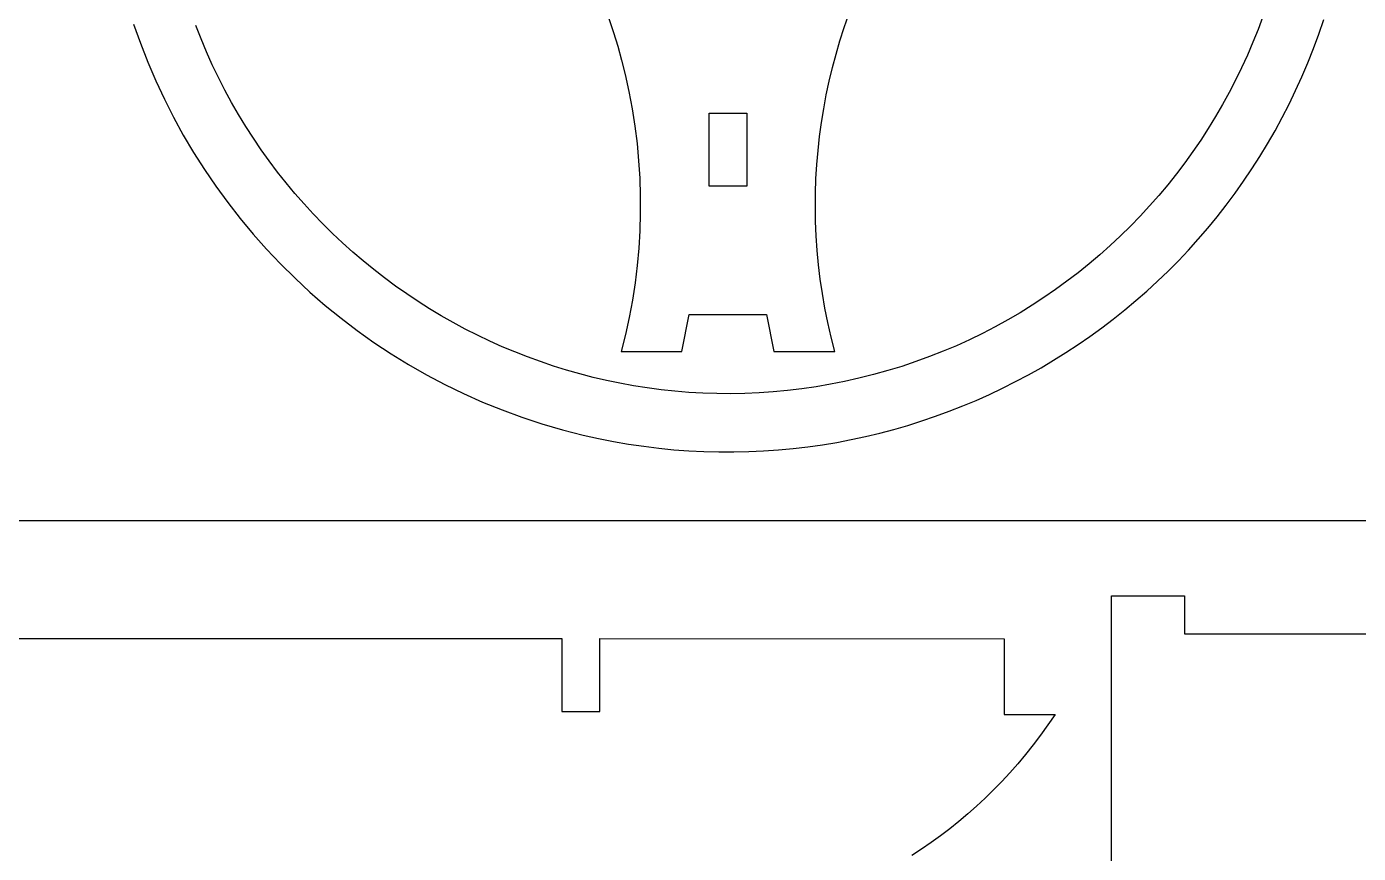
# Model space of a CAD drawing. Extents: x 443 to 1024, y 36 to 674.
# Drawn here: x 534.7 to 626, y 452.8 to 509.5 of the extents above; entities that cross this region are included whole.
import ezdxf

# ---------------------------------------------------------------- set-up
doc = ezdxf.new("R2010")
doc.units = 0
doc.layers.get('0').update_dxf_attribs({"linetype": 'CONTINUOUS'})

msp = doc.modelspace()

# ---------------------------------------------------------------- linework, layer by layer
at = {"color": 4}
for p, q in [((574.594658, 510.002081), (574.907612, 509.063159)), ((590.7343, 509.402434), (591.046456, 510.304963)), ((619.462012, 510.16206), (619.12819, 509.268137)), ((623.286341, 508.941025), (623.62643, 509.942421)), ((541.98561, 509.626608), (542.452783, 508.310845)), ((546.612373, 508.624952), (546.255605, 509.538533)), ((574.907612, 509.063159), (575.198101, 508.11191)), ((590.444047, 508.491695), (590.7343, 509.402434)), ((619.12819, 509.268137), (618.772942, 508.383218)), ((622.923625, 507.952961), (623.286341, 508.941025)), ((542.452783, 508.310845), (542.961572, 507.012996)), ((546.99049, 507.724384), (546.612373, 508.624952)), ((575.198101, 508.11191), (575.465753, 507.148563)), ((590.175934, 507.573141), (590.444047, 508.491695)), ((618.772942, 508.383218), (618.396504, 507.507697)), ((622.538656, 506.978444), (622.923625, 507.952961)), ((547.389584, 506.837059), (546.99049, 507.724384)), ((575.465753, 507.148563), (575.710197, 506.173347)), ((589.9302, 506.647168), (590.175934, 507.573141)), ((618.396504, 507.507697), (617.999115, 506.641971)), ((542.961572, 507.012996), (543.511315, 505.734013)), ((547.809284, 505.963205), (547.389584, 506.837059)), ((575.710197, 506.173347), (575.968259, 505.003706)), ((589.707081, 505.714174), (589.9302, 506.647168)), ((617.999115, 506.641971), (617.581011, 505.786437)), ((622.131808, 506.017691), (622.538656, 506.978444)), ((543.511315, 505.734013), (544.101346, 504.474848)), ((548.249217, 505.103051), (547.809284, 505.963205)), ((589.506817, 504.774554), (589.707081, 505.714174)), ((617.581011, 505.786437), (617.142432, 504.94149)), ((621.703453, 505.070915), (622.131808, 506.017691)), ((544.101346, 504.474848), (544.731001, 503.236453)), ((548.709012, 504.256826), (548.249217, 505.103051)), ((575.968259, 505.003706), (576.18966, 503.826037)), ((589.329644, 503.828705), (589.506817, 504.774554)), ((617.142432, 504.94149), (616.683613, 504.107528)), ((621.253965, 504.138333), (621.703453, 505.070915)), ((549.188297, 503.424759), (548.709012, 504.256826)), ((549.686701, 502.607077), (549.188297, 503.424759)), ((576.18966, 503.826037), (576.374401, 502.641562)), ((589.1758, 502.877022), (589.329644, 503.828705)), ((616.683613, 504.107528), (616.204795, 503.284945)), ((620.783716, 503.220161), (621.253965, 504.138333)), ((544.731001, 503.236453), (545.399616, 502.019782)), ((550.20385, 501.804011), (549.686701, 502.607077)), ((576.374401, 502.641562), (576.522485, 501.451502)), ((589.045524, 501.919902), (589.1758, 502.877022)), ((615.706213, 502.474139), (615.188106, 501.675505)), ((616.204795, 503.284945), (615.706213, 502.474139)), ((620.293081, 502.316613), (620.783716, 503.220161)), ((545.399616, 502.019782), (546.106526, 500.825786)), ((550.739374, 501.01579), (550.20385, 501.804011)), ((588.939052, 500.957741), (589.045524, 501.919902)), ((615.188106, 501.675505), (614.650712, 500.889439)), ((619.782432, 501.427906), (620.293081, 502.316613)), ((546.106526, 500.825786), (546.851067, 499.655417)), ((551.292901, 500.24264), (550.739374, 501.01579)), ((576.522485, 501.451502), (576.633911, 500.257079)), ((588.856622, 499.990935), (588.939052, 500.957741)), ((614.650712, 500.889439), (614.094268, 500.116339)), ((619.252143, 500.554254), (619.782432, 501.427906)), ((551.864058, 499.484793), (551.292901, 500.24264)), ((576.633911, 500.257079), (576.708684, 499.059517)), ((588.798474, 499.01988), (588.856622, 499.990935)), ((614.094268, 500.116339), (613.519012, 499.3566)), ((618.702586, 499.695873), (619.252143, 500.554254)), ((546.851067, 499.655417), (547.632573, 498.509629)), ((552.452474, 498.742476), (551.864058, 499.484793)), ((576.708684, 499.059517), (576.746803, 497.860036)), ((588.764843, 498.044973), (588.798474, 499.01988)), ((613.519012, 499.3566), (612.925182, 498.610617)), ((617.547165, 498.025787), (618.134136, 498.852979)), ((618.134136, 498.852979), (618.702586, 499.695873)), ((547.632573, 498.509629), (548.450382, 497.389373)), ((553.057778, 498.015918), (552.452474, 498.742476)), ((553.679596, 497.305349), (553.057778, 498.015918)), ((588.755968, 497.06661), (588.764843, 498.044973)), ((612.313015, 497.878789), (611.68275, 497.16151)), ((612.925182, 498.610617), (612.313015, 497.878789)), ((616.942047, 497.214513), (617.547165, 498.025787)), ((548.450382, 497.389373), (549.303828, 496.295601)), ((554.317558, 496.610996), (553.679596, 497.305349)), ((576.746803, 497.860036), (576.748272, 496.659859)), ((588.772086, 496.085186), (588.755968, 497.06661)), ((611.68275, 497.16151), (611.034624, 496.459177)), ((616.319154, 496.419372), (616.942047, 497.214513)), ((549.303828, 496.295601), (550.192246, 495.229266)), ((554.971291, 495.933089), (554.317558, 496.610996)), ((576.748272, 496.659859), (576.713091, 495.460209)), ((588.813437, 495.101099), (588.772086, 496.085186)), ((611.034624, 496.459177), (610.368874, 495.772185)), ((615.678861, 495.640579), (616.319154, 496.419372)), ((550.192246, 495.229266), (551.114973, 494.191321)), ((555.640423, 495.271856), (554.971291, 495.933089)), ((556.324584, 494.627527), (555.640423, 495.271856)), ((576.713091, 495.460209), (576.641263, 494.262307)), ((610.368874, 495.772185), (609.685739, 495.100933)), ((615.021539, 494.87835), (615.678861, 495.640579)), ((557.0234, 494.00033), (556.324584, 494.627527)), ((576.641263, 494.262307), (576.53279, 493.067375)), ((588.880256, 494.114744), (588.813437, 495.101099)), ((608.985457, 494.445814), (608.268264, 493.807226)), ((609.685739, 495.100933), (608.985457, 494.445814)), ((614.347564, 494.132901), (615.021539, 494.87835)), ((551.114973, 494.191321), (552.071344, 493.182717)), ((557.736501, 493.390494), (557.0234, 494.00033)), ((558.463513, 492.798247), (557.736501, 493.390494)), ((588.972782, 493.126518), (588.880256, 494.114744)), ((608.268264, 493.807226), (607.534399, 493.185566)), ((612.951142, 492.693204), (613.657307, 493.404447)), ((613.657307, 493.404447), (614.347564, 494.132901)), ((552.071344, 493.182717), (553.060695, 492.204408)), ((559.204066, 492.22382), (558.463513, 492.798247)), ((576.53279, 493.067375), (576.387672, 491.876636)), ((589.091252, 492.136817), (588.972782, 493.126518)), ((606.7841, 492.581228), (606.017604, 491.994609)), ((607.534399, 493.185566), (606.7841, 492.581228)), ((612.229442, 491.999386), (612.951142, 492.693204)), ((553.060695, 492.204408), (554.08236, 491.257344)), ((559.957788, 491.667439), (559.204066, 492.22382)), ((560.724306, 491.129335), (559.957788, 491.667439)), ((576.387672, 491.876636), (576.205912, 490.691311)), ((589.235906, 491.146036), (589.091252, 492.136817)), ((606.017604, 491.994609), (605.235149, 491.426106)), ((611.492581, 491.32321), (612.229442, 491.999386)), ((554.08236, 491.257344), (555.135676, 490.342479)), ((561.503249, 490.609736), (560.724306, 491.129335)), ((562.294245, 490.10887), (561.503249, 490.609736)), ((576.205912, 490.691311), (575.987512, 489.512624)), ((589.406979, 490.154573), (589.235906, 491.146036)), ((604.436973, 490.876115), (603.623314, 490.345031)), ((605.235149, 491.426106), (604.436973, 490.876115)), ((609.974866, 490.024644), (610.740931, 490.664891)), ((610.740931, 490.664891), (611.492581, 491.32321)), ((555.135676, 490.342479), (556.219979, 489.460765)), ((563.096922, 489.626967), (562.294245, 490.10887)), ((579.603497, 487.180047), (580.109697, 489.709047)), ((580.109697, 489.709047), (585.412097, 489.709047)), ((585.412097, 489.709047), (585.918397, 487.180047)), ((589.60471, 489.162822), (589.406979, 490.154573)), ((602.794408, 489.833252), (601.950495, 489.341172)), ((603.623314, 490.345031), (602.794408, 489.833252)), ((609.19476, 489.402685), (609.974866, 490.024644)), ((556.219979, 489.460765), (557.334603, 488.613155)), ((563.910908, 489.164256), (563.096922, 489.626967)), ((564.735832, 488.720965), (563.910908, 489.164256)), ((575.987512, 489.512624), (575.732473, 488.341795)), ((589.829337, 488.171182), (589.60471, 489.162822)), ((601.091812, 488.86919), (600.218596, 488.4177)), ((601.950495, 489.341172), (601.091812, 488.86919)), ((607.593915, 488.214493), (608.400985, 488.79923)), ((608.400985, 488.79923), (609.19476, 489.402685)), ((557.334603, 488.613155), (558.478884, 487.8006)), ((565.571321, 488.297323), (564.735832, 488.720965)), ((566.417004, 487.893558), (565.571321, 488.297323)), ((567.272509, 487.509901), (566.417004, 487.893558)), ((575.732473, 488.341795), (575.440797, 487.180047)), ((590.081097, 487.180047), (589.829337, 488.171182)), ((599.331085, 487.987098), (598.429517, 487.577782)), ((600.218596, 488.4177), (599.331085, 487.987098)), ((606.773922, 487.648691), (607.593915, 488.214493)), ((558.478884, 487.8006), (559.652158, 487.024053)), ((559.652158, 487.024053), (560.85376, 486.284466)), ((568.137463, 487.146579), (567.272509, 487.509901)), ((569.011496, 486.803821), (568.137463, 487.146579)), ((575.440797, 487.180047), (579.603497, 487.180047)), ((585.918397, 487.180047), (590.081097, 487.180047)), ((597.514131, 487.190147), (596.585162, 486.82459)), ((598.429517, 487.577782), (597.514131, 487.190147)), ((605.096664, 486.574751), (605.941381, 487.102039)), ((605.941381, 487.102039), (606.773922, 487.648691)), ((560.85376, 486.284466), (562.083026, 485.582792)), ((569.894236, 486.481856), (569.011496, 486.803821)), ((570.785309, 486.180914), (569.894236, 486.481856)), ((571.684345, 485.901222), (570.785309, 486.180914)), ((594.687432, 486.161293), (593.719146, 485.864345)), ((595.64285, 486.481506), (594.687432, 486.161293)), ((596.585162, 486.82459), (595.64285, 486.481506)), ((603.372196, 485.579135), (604.240145, 486.067045)), ((604.240145, 486.067045), (605.096664, 486.574751)), ((562.083026, 485.582792), (563.339292, 484.919983)), ((572.590972, 485.643009), (571.684345, 485.901222)), ((573.504818, 485.406505), (572.590972, 485.643009)), ((574.425511, 485.191938), (573.504818, 485.406505)), ((575.35268, 484.999537), (574.425511, 485.191938)), ((590.764566, 485.122404), (589.784367, 484.929031)), ((591.74492, 485.341833), (590.764566, 485.122404)), ((592.738229, 485.59106), (591.74492, 485.341833)), ((593.719146, 485.864345), (592.738229, 485.59106)), ((601.603505, 484.663566), (602.493192, 485.111237)), ((602.493192, 485.111237), (603.372196, 485.579135)), ((563.339292, 484.919983), (564.621892, 484.296991)), ((564.621892, 484.296991), (565.930163, 483.714769)), ((576.285951, 484.829531), (575.35268, 484.999537)), ((577.224954, 484.682148), (576.285951, 484.829531)), ((578.169317, 484.557618), (577.224954, 484.682148)), ((579.118667, 484.456169), (578.169317, 484.557618)), ((580.072633, 484.37803), (579.118667, 484.456169)), ((581.030844, 484.32343), (580.072633, 484.37803)), ((581.992927, 484.292598), (581.030844, 484.32343)), ((582.95851, 484.285762), (581.992927, 484.292598)), ((583.927221, 484.303151), (582.95851, 484.285762)), ((584.89869, 484.344995), (583.927221, 484.303151)), ((585.872543, 484.411521), (584.89869, 484.344995)), ((586.848409, 484.502959), (585.872543, 484.411521)), ((587.825916, 484.619537), (586.848409, 484.502959)), ((588.804693, 484.761485), (587.825916, 484.619537)), ((589.784367, 484.929031), (588.804693, 484.761485)), ((599.793576, 483.829767), (600.703508, 484.236337)), ((600.703508, 484.236337), (601.603505, 484.663566)), ((565.930163, 483.714769), (567.26344, 483.174268)), ((597.945395, 483.079463), (598.87408, 483.44407)), ((598.87408, 483.44407), (599.793576, 483.829767)), ((567.26344, 483.174268), (568.621059, 482.676442)), ((568.621059, 482.676442), (570.002355, 482.222243)), ((595.107933, 482.11433), (596.061948, 482.414377)), ((596.061948, 482.414377), (597.007893, 482.73616)), ((597.007893, 482.73616), (597.945395, 483.079463)), ((570.002355, 482.222243), (571.406663, 481.812622)), ((571.406663, 481.812622), (572.83332, 481.448533)), ((572.83332, 481.448533), (573.870446, 481.21588)), ((592.201199, 481.346758), (593.177185, 481.580305)), ((593.177185, 481.580305), (594.146221, 481.836234)), ((594.146221, 481.836234), (595.107933, 482.11433)), ((573.870446, 481.21588), (574.907714, 481.009704)), ((574.907714, 481.009704), (575.944749, 480.829788)), ((575.944749, 480.829788), (576.981179, 480.675917)), ((576.981179, 480.675917), (578.016631, 480.547877)), ((578.016631, 480.547877), (579.050731, 480.44545)), ((586.22023, 480.427563), (587.23008, 480.522293)), ((587.23008, 480.522293), (588.235218, 480.640698)), ((588.235218, 480.640698), (589.235273, 480.782562)), ((589.235273, 480.782562), (590.22987, 480.947671)), ((590.22987, 480.947671), (591.218637, 481.135808)), ((591.218637, 481.135808), (592.201199, 481.346758)), ((579.050731, 480.44545), (580.083106, 480.368422)), ((580.083106, 480.368422), (581.113383, 480.316578)), ((581.113383, 480.316578), (582.141188, 480.289701)), ((582.141188, 480.289701), (583.166149, 480.287577)), ((583.166149, 480.287577), (584.187891, 480.309989)), ((584.187891, 480.309989), (585.206043, 480.356723)), ((585.206043, 480.356723), (586.22023, 480.427563)), ((609.078652, 470.414336), (609.078652, 470.429136)), ((609.078652, 470.429136), (609.082252, 470.429136)), ((609.078652, 470.370636), (609.078652, 470.414336)), ((609.078652, 470.298836), (609.078652, 470.370636)), ((609.078652, 470.200036), (609.078652, 470.298836)), ((609.078652, 470.075136), (609.078652, 470.200036)), ((609.078652, 469.924936), (609.078652, 470.075136)), ((609.078652, 469.750436), (609.078652, 469.924936)), ((609.078652, 469.552636), (609.078652, 469.750436)), ((609.082252, 470.429136), (609.092952, 470.429136)), ((609.092952, 470.429136), (609.110552, 470.429136)), ((609.110552, 470.429136), (609.134752, 470.429136)), ((609.134752, 470.429136), (609.165452, 470.429136)), ((609.165452, 470.429136), (609.202252, 470.429136)), ((609.202252, 470.429136), (609.244952, 470.429136)), ((609.244952, 470.429136), (609.293452, 470.429136)), ((609.293452, 470.429136), (609.347452, 470.429136)), ((609.347452, 470.429136), (609.406652, 470.429136)), ((609.406652, 470.429136), (609.470952, 470.429136)), ((609.470952, 470.429136), (609.540052, 470.429136)), ((609.540052, 470.429136), (609.613752, 470.429136)), ((609.613752, 470.429136), (609.691752, 470.429136)), ((609.691752, 470.429136), (609.773852, 470.429136)), ((609.773852, 470.429136), (609.859852, 470.429136)), ((609.859852, 470.429136), (609.949552, 470.429136)), ((609.949552, 470.429136), (610.042652, 470.429136)), ((610.042652, 470.429136), (610.138952, 470.429136)), ((610.138952, 470.429136), (610.238252, 470.429136)), ((610.238252, 470.429136), (610.340252, 470.429136)), ((610.340252, 470.429136), (610.444852, 470.429136)), ((610.444852, 470.429136), (610.551652, 470.429136)), ((610.551652, 470.429136), (610.660552, 470.429136)), ((610.660552, 470.429136), (610.771352, 470.429136)), ((610.771352, 470.429136), (610.883652, 470.429136)), ((610.883652, 470.429136), (610.997352, 470.429136)), ((610.997352, 470.429136), (611.112252, 470.429136)), ((611.112252, 470.429136), (611.227952, 470.429136)), ((611.227952, 470.429136), (611.344452, 470.429136)), ((611.344452, 470.429136), (611.461352, 470.429136)), ((611.461352, 470.429136), (611.578552, 470.429136)), ((611.578552, 470.429136), (611.695652, 470.429136)), ((611.695652, 470.429136), (611.812552, 470.429136)), ((611.812552, 470.429136), (611.929052, 470.429136)), ((611.929052, 470.429136), (612.044752, 470.429136)), ((612.044752, 470.429136), (612.159652, 470.429136)), ((612.159652, 470.429136), (612.273352, 470.429136)), ((612.273352, 470.429136), (612.385652, 470.429136)), ((612.385652, 470.429136), (612.496452, 470.429136)), ((612.496452, 470.429136), (612.605352, 470.429136)), ((612.605352, 470.429136), (612.712152, 470.429136)), ((612.712152, 470.429136), (612.816752, 470.429136)), ((612.816752, 470.429136), (612.918752, 470.429136)), ((612.918752, 470.429136), (613.018052, 470.429136)), ((613.018052, 470.429136), (613.114352, 470.429136)), ((613.114352, 470.429136), (613.207452, 470.429136)), ((613.207452, 470.429136), (613.297152, 470.429136)), ((613.297152, 470.429136), (613.383152, 470.429136)), ((613.383152, 470.429136), (613.465252, 470.429136)), ((613.465252, 470.429136), (613.543252, 470.429136)), ((613.543252, 470.429136), (613.616952, 470.429136)), ((613.616952, 470.429136), (613.686052, 470.429136)), ((613.686052, 470.429136), (613.750352, 470.429136)), ((613.750352, 470.429136), (613.809552, 470.429136)), ((613.809552, 470.429136), (613.863552, 470.429136)), ((613.863552, 470.429136), (613.912052, 470.429136)), ((613.912052, 470.429136), (613.954752, 470.429136)), ((613.954752, 470.429136), (613.991552, 470.429136)), ((613.991552, 470.429136), (614.022252, 470.429136)), ((614.022252, 470.429136), (614.046452, 470.429136)), ((614.046452, 470.429136), (614.064052, 470.429136)), ((614.064052, 470.429136), (614.074752, 470.429136)), ((614.074752, 470.429136), (614.078352, 470.429136)), ((614.078352, 470.429136), (614.078352, 467.829336)), ((609.078652, 469.332436), (609.078652, 469.552636)), ((609.078652, 469.090836), (609.078652, 469.332436)), ((609.078652, 468.828636), (609.078652, 469.090836)), ((609.078652, 468.546736), (609.078652, 468.828636)), ((609.078652, 468.246236), (609.078652, 468.546736)), ((609.078652, 467.928036), (609.078652, 468.246236)), ((609.078652, 467.592936), (609.078652, 467.928036)), ((614.078352, 467.829336), (678.073552, 467.829336)), ((491.721327, 467.509576), (571.370827, 467.488976)), ((571.370827, 467.488976), (571.369727, 462.491876)), ((573.968027, 462.491176), (573.969127, 467.488276)), ((573.969127, 467.488276), (601.699827, 467.481076)), ((601.699827, 467.481076), (601.698727, 462.284776)), ((609.078652, 467.242036), (609.078652, 467.592936)), ((609.078652, 466.887736), (609.078652, 467.242036)), ((609.078652, 450.031736), (609.078652, 466.887736)), ((571.369727, 462.491876), (573.968027, 462.491176)), ((601.698727, 462.284776), (605.195627, 462.283876)), ((605.195627, 462.283876), (604.70793, 461.570846)), ((604.70793, 461.570846), (604.208796, 460.877566)), ((604.208796, 460.877566), (603.698254, 460.203694)), ((603.176335, 459.548891), (602.643067, 458.912813)), ((603.698254, 460.203694), (603.176335, 459.548891)), ((602.643067, 458.912813), (602.098482, 458.295121)), ((601.542607, 457.695472), (600.975474, 457.113526)), ((602.098482, 458.295121), (601.542607, 457.695472)), ((600.975474, 457.113526), (600.397112, 456.548941)), ((599.80755, 456.001376), (599.206818, 455.47049)), ((600.397112, 456.548941), (599.80755, 456.001376)), ((598.594946, 454.955942), (597.971964, 454.45739)), ((599.206818, 455.47049), (598.594946, 454.955942)), ((597.971964, 454.45739), (597.337901, 453.974494)), ((596.692787, 453.506911), (596.036652, 453.054301)), ((597.337901, 453.974494), (596.692787, 453.506911)), ((596.036652, 453.054301), (595.369525, 452.616322))]:
    msp.add_line(p, q, dxfattribs=at)
at = {"color": 7}
for p, q in [((581.461097, 503.520547), (584.060897, 503.520547)), ((581.461097, 498.520947), (581.461097, 503.520547)), ((584.060897, 503.520547), (584.060897, 498.520947)), ((584.060897, 498.520947), (581.461097, 498.520947))]:
    msp.add_line(p, q, dxfattribs=at)
at = {"color": 0}
msp.add_line((443.768031, 475.592408), (1023.768031, 475.592408), dxfattribs=at)

doc.saveas('drawing.dxf')
